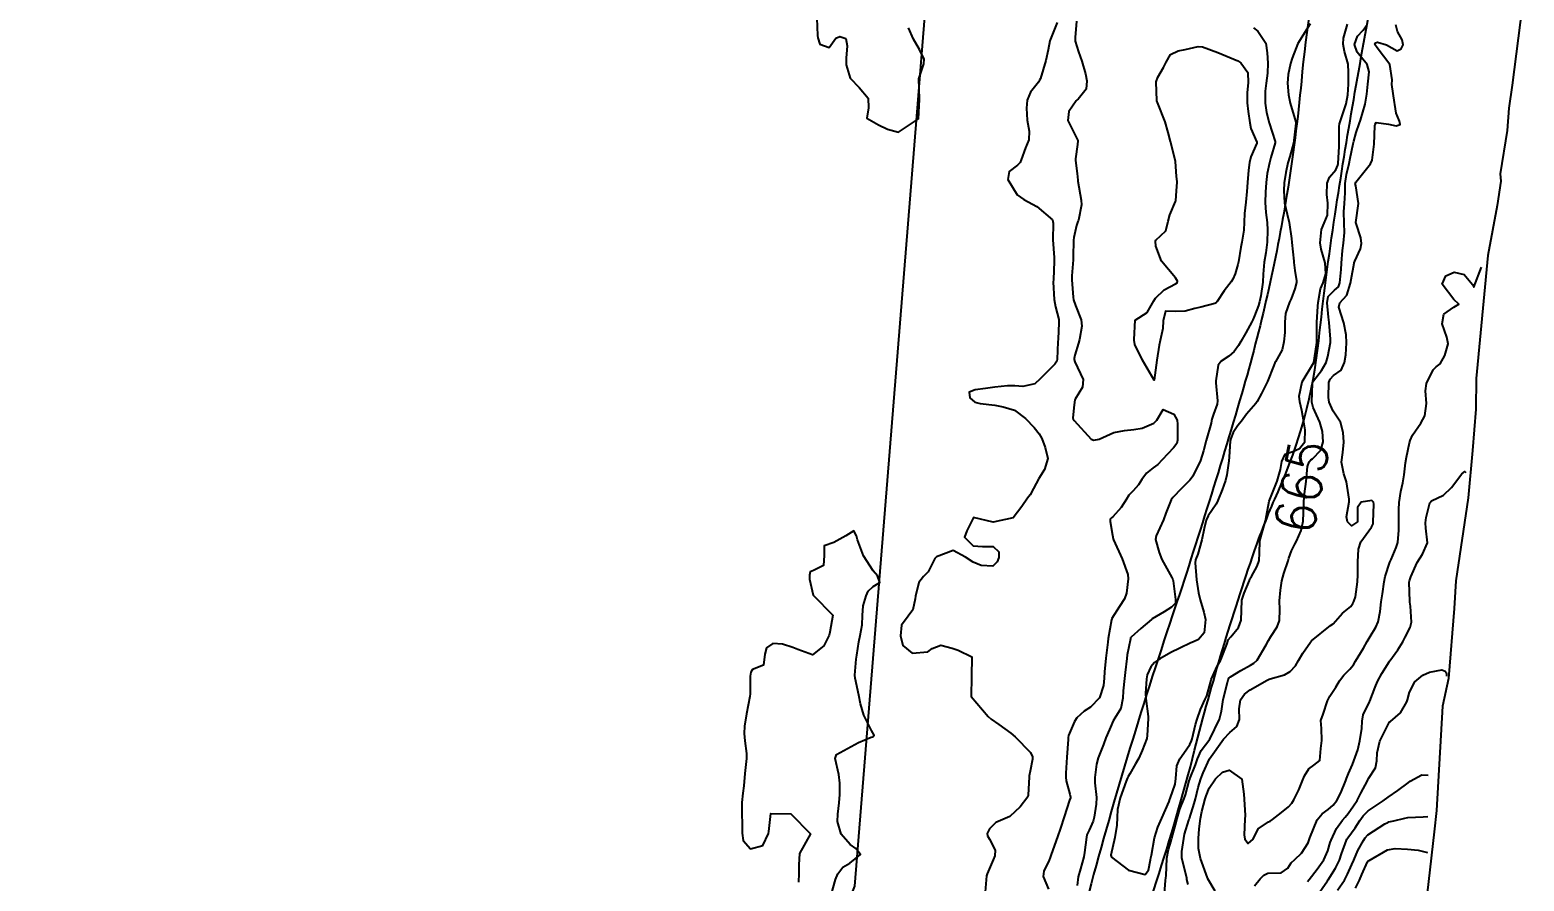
# Model space of a CAD drawing. Header units: metres. Extents: x 298520 to 308411, y 7433745 to 7450750.
# Drawn here: x 300508.2 to 300658.3, y 7446271.7 to 7446357.2 of the extents above; entities that cross this region are included whole.
import ezdxf
from ezdxf.enums import TextEntityAlignment as Align

# ---------------------------------------------------------------- set-up
doc = ezdxf.new("R2010")
doc.units = ezdxf.units.M
doc.header["$LTSCALE"] = 10
for name, color, linetype in [('Area', 45, 'Continuous'), ('Area Verde e Lazer', 94, 'Continuous'), ('Cotas', 45, 'Continuous'), ('Curvas de Nivel 1m', 11, 'Continuous'), ('Curvas de Nivel 5m', 15, 'Continuous'), ('Hidrografia', 140, 'Continuous')]:
    doc.layers.add(name, color=color, linetype=linetype)
doc.styles.add('Style-STANDARD', font='STANDARD.shx')

msp = doc.modelspace()

# ---------------------------------------------------------------- linework, layer by layer
at = {"layer": 'Area'}
msp.add_polyline3d([(300658.33, 7446361.15, 674.9), (300657.13, 7446351.67, 674.41), (300656.79, 7446349.35, 673.4), (300656.62, 7446347.12, 666.89), (300655.92, 7446342.74, 672.16), (300655.99, 7446342.01, 666.83), (300655.64, 7446339.56, 666.98), (300654.67, 7446334.53, 675.71), (300653.51, 7446322.18, 671.72), (300653.47, 7446319.09, 672.46), (300653.15, 7446314.93, 671.5), (300652.7, 7446310.2, 674.46), (300651.46, 7446301.84, 677.93), (300651.29, 7446299.08, 678.75), (300650.74, 7446292.02, 669.18), (300650.13, 7446289.26, 669.62), (300649.52, 7446278.75, 681.37), (300649.31, 7446276.63, 682.74), (300648.28, 7446267.8, 691.59)], dxfattribs=at)
at = {"layer": 'Area Verde e Lazer'}
msp.add_lwpolyline([(300587.65, 7446262.7), (300591.1, 7446271.17), (300598.93, 7446368.55, 0.107982), (300598.48, 7446382.79, 0.030285), (300595.03, 7446393.65, 0.129096), (300585.58, 7446406.75, 0.00851), (300576.75, 7446413.78, 0.144429), (300563.28, 7446418.98), (300519.27, 7446422.57), (300496.76, 7446424.2), (300493.89, 7446385.69), (300484.65, 7446274.71), (300483, 7446253.43), (300508.99, 7446251.14, -0.167668), (300509.75, 7446250.81, 0.419535), (300583.46, 7446253.91, 0.146064)], format="xyb", close=True, dxfattribs=at)
at = {"layer": 'Curvas de Nivel 1m', "flags": 128}
for points, elevation in [([(300587.28, 7446358.41), (300587.34, 7446356.65), (300587.37, 7446356.41), (300587.57, 7446355.8), (300588.52, 7446355.44), (300589.18, 7446356.39), (300589.58, 7446356.55), (300590.19, 7446356.37), (300590.33, 7446355.61), (300590.22, 7446354.37), (300590.21, 7446353.7), (300590.62, 7446352.37), (300591.52, 7446351.43), (300592.41, 7446350.35), (300592.47, 7446349.38), (300592.3, 7446348.35), (300593.48, 7446347.67), (300594.37, 7446347.23), (300595.47, 7446346.93), (300596.28, 7446347.49), (300597.48, 7446348.29), (300597.58, 7446350.22), (300597.58, 7446350.29), (300597.53, 7446352.29), (300598.01, 7446353.82), (300598.06, 7446354.28), (300597.57, 7446355.25), (300596.98, 7446356.3), (300596.47, 7446357.43)], 667), ([(300611.42, 7446357.95), (300610.69, 7446356.13), (300610.51, 7446355.2), (300610.29, 7446354.14), (300609.73, 7446352.34), (300609.65, 7446352.15), (300609.53, 7446351.98), (300608.72, 7446350.95), (300608.4, 7446350.16), (300608.33, 7446349.34), (300608.4, 7446348.16), (300608.6, 7446347.03), (300608.57, 7446346.16), (300608.24, 7446345.38), (300607.81, 7446344.17), (300607.7, 7446343.89), (300607.43, 7446343.63), (300606.6, 7446343), (300606.45, 7446342.18), (300607.4, 7446340.63), (300608.07, 7446340.16), (300609.38, 7446339.46), (300610.93, 7446338.13), (300611.03, 7446337.8), (300610.99, 7446336.13), (300611.11, 7446334.33), (300611.12, 7446334.12), (300611.12, 7446333.93), (300611.04, 7446332.12), (300611.03, 7446331.86), (300611.11, 7446330.12), (300611.26, 7446329.39), (300611.57, 7446328.12), (300611.59, 7446327.77), (300611.5, 7446326.12), (300611.49, 7446325.85), (300611.42, 7446324.12), (300611.39, 7446323.92), (300611.19, 7446323.63), (300609.72, 7446322.14), (300609.17, 7446321.63), (300607.95, 7446321.37), (300607.17, 7446321.43), (300606.42, 7446321.43), (300605.16, 7446321.32), (300604.2, 7446321.17), (300603.16, 7446321.03), (300602.58, 7446320.8), (300602.64, 7446320.23), (300603.15, 7446319.79), (300603.68, 7446319.68), (300605.14, 7446319.49), (300605.98, 7446319.35), (300607.14, 7446318.99), (300608.25, 7446318.16), (300609.11, 7446317.25), (300609.6, 7446316.63), (300609.87, 7446316.14), (300610.22, 7446315.26), (300610.49, 7446314.13), (300610.15, 7446313.05), (300609.59, 7446312.14), (300609.04, 7446311.13), (300608.69, 7446310.5), (300608.45, 7446310.16), (300607.85, 7446309.33), (300607, 7446308.17), (300605, 7446307.74), (300603, 7446308.22), (300602.35, 7446306.86), (300602.12, 7446306.23), (300602.97, 7446305.35), (300603.91, 7446305.28), (300604.97, 7446305.3), (300605.55, 7446304.77), (300605.54, 7446304.19), (300605.4, 7446303.75), (300604.95, 7446303.31), (300603.78, 7446303.38), (300602.96, 7446303.71), (300602.19, 7446304.23), (300600.97, 7446304.88), (300599.29, 7446304.27), (300599.14, 7446304.09), (300598.96, 7446303.76), (300598.47, 7446302.74), (300598, 7446302.28), (300597.53, 7446301.69), (300597.19, 7446300.29), (300597.16, 7446300.04), (300596.9, 7446298.92), (300596.46, 7446298.3), (300595.79, 7446297.4), (300595.67, 7446296.31), (300595.9, 7446295.36), (300596.85, 7446294.59), (300598.41, 7446294.71), (300598.85, 7446295.04), (300599.74, 7446295.37), (300600.85, 7446295.08), (300601.47, 7446294.86), (300602.84, 7446294.22), (300602.81, 7446292.22), (300602.79, 7446290.22), (300604.48, 7446288.2), (300604.77, 7446287.94), (300605.56, 7446287.39), (300606.75, 7446286.53), (300607.21, 7446286.17), (300608.73, 7446284.59), (300608.93, 7446284.15), (300608.94, 7446283.92), (300608.7, 7446282.71), (300608.6, 7446282.25), (300608.59, 7446282.15), (300608.51, 7446280.31), (300608.48, 7446280.15), (300607.69, 7446279.14), (300606.65, 7446278.17), (300605.26, 7446277.57), (300604.63, 7446276.92), (300604.39, 7446276.44), (300604.43, 7446276.2), (300604.62, 7446275.88), (300605.17, 7446274.76), (300605.14, 7446274.19), (300605, 7446273.8), (300604.58, 7446272.88), (300604.37, 7446272.41), (300604.32, 7446272.2), (300604.18, 7446270.58)], 667), ([(300613.36, 7446358.1), (300613.23, 7446356.46), (300613.22, 7446356.1), (300613.57, 7446355), (300613.9, 7446354.09), (300614.25, 7446352.8), (300614.39, 7446352.09), (300614.34, 7446351.27), (300613.51, 7446350.26), (300613.42, 7446350.2), (300613.31, 7446350.1), (300612.58, 7446349.02), (300612.48, 7446348.11), (300613.46, 7446346.18), (300613.49, 7446346.1), (300613.5, 7446346.06), (300613.46, 7446345.71), (300613.26, 7446344.27), (300613.27, 7446344.1), (300613.42, 7446342.78), (300613.49, 7446342.1), (300613.5, 7446342.01), (300613.82, 7446340.1), (300613.85, 7446339.63), (300613.56, 7446338.1), (300613.5, 7446337.96), (300613.36, 7446337.56), (300613.09, 7446336.36), (300613.06, 7446336.1), (300613.02, 7446334.4), (300613.02, 7446334.1), (300612.9, 7446332.5), (300612.9, 7446332.1), (300613.02, 7446330.36), (300613.06, 7446330.1), (300613.26, 7446329.52), (300613.84, 7446328.09), (300613.9, 7446327.43), (300613.66, 7446326.1), (300613.57, 7446325.74), (300613.2, 7446324.54), (300613.11, 7446324.18), (300613.12, 7446324.1), (300613.19, 7446323.87), (300614.03, 7446322.09), (300613.96, 7446321.3), (300613.22, 7446320.1), (300613.2, 7446320.05), (300613.14, 7446319.54), (300612.99, 7446318.24), (300613.03, 7446318.1), (300613.12, 7446317.97), (300614.84, 7446316.08), (300615.1, 7446315.97), (300615.62, 7446316.07), (300617.11, 7446316.74), (300618.18, 7446316.97), (300619.11, 7446317.04), (300619.94, 7446317.2), (300621.12, 7446317.7), (300621.43, 7446318.01), (300622.06, 7446319.07), (300623.13, 7446318.61), (300623.47, 7446317.98), (300623.49, 7446317.6), (300623.51, 7446315.98), (300623.43, 7446315.65), (300623.1, 7446315.21), (300621.96, 7446314), (300621.53, 7446313.55), (300621.07, 7446313.19), (300620.39, 7446312.68), (300619.93, 7446312.02), (300619.58, 7446311.49), (300619.04, 7446310.9), (300618.62, 7446310.45), (300618.37, 7446310.04), (300617.86, 7446309.2), (300617.01, 7446308.29), (300616.87, 7446308.19), (300616.73, 7446308.05), (300616.75, 7446307.8), (300616.99, 7446306.45), (300617.04, 7446306.05), (300617.08, 7446305.96), (300617.94, 7446304.04), (300618.5, 7446302.47), (300618.55, 7446302.03), (300618.37, 7446300.59), (300618.17, 7446300.04), (300617.67, 7446299.28), (300616.91, 7446298.05), (300616.9, 7446298.03), (300616.88, 7446297.91), (300616.54, 7446296.05), (300616.49, 7446295.69), (300616.29, 7446294.06), (300616.17, 7446292.71), (300616.13, 7446292.06), (300616.06, 7446291.31), (300615.66, 7446290.07), (300614.78, 7446289.14), (300614.13, 7446288.73), (300613.39, 7446288.09), (300613.17, 7446287.7), (300612.75, 7446286.76), (300612.55, 7446286.3), (300612.53, 7446286.1), (300612.53, 7446285.89), (300612.38, 7446284.11), (300612.28, 7446282.53), (300612.28, 7446282.11), (300612.33, 7446281.74), (300612.68, 7446280.42), (300612.75, 7446280.1), (300612.74, 7446280.03), (300612.67, 7446279.79), (300612.13, 7446278.11), (300611.76, 7446276.99), (300611.45, 7446276.12), (300610.81, 7446274.34), (300610.74, 7446274.13), (300610.7, 7446274.03), (300610.6, 7446273.76), (300610.07, 7446272.65), (300610.02, 7446272.14), (300610.56, 7446270.86)], 666), ([(300636.83, 7446357.82), (300635.58, 7446355.84), (300635.03, 7446354.38), (300634.87, 7446353.85), (300634.64, 7446352.75), (300634.57, 7446351.85), (300634.67, 7446350.69), (300634.83, 7446349.85), (300635.38, 7446347.95), (300635.39, 7446347.84), (300635.21, 7446346.1), (300635.17, 7446345.84), (300634.78, 7446344.51), (300634.6, 7446343.85), (300634.39, 7446342.88), (300634.22, 7446341.85), (300634.18, 7446341.08), (300634.27, 7446339.85), (300634.53, 7446338.69), (300634.74, 7446337.85), (300634.95, 7446336.24), (300634.99, 7446335.84), (300635.18, 7446333.98), (300635.19, 7446333.84), (300635.31, 7446333.05), (300635.47, 7446332.01), (300635.46, 7446331.84), (300635.29, 7446331.21), (300634.92, 7446330.2), (300634.76, 7446329.85), (300634.37, 7446328.73), (300634.29, 7446327.85), (300634.28, 7446326.8), (300634.2, 7446325.85), (300634.01, 7446325.05), (300633.34, 7446323.86), (300633.29, 7446323.76), (300633.19, 7446323.49), (300632.55, 7446321.87), (300631.95, 7446320.67), (300631.52, 7446319.88), (300631.37, 7446319.67), (300631.15, 7446319.4), (300630.45, 7446318.58), (300629.92, 7446317.9), (300629.57, 7446317.46), (300629.11, 7446316.77), (300628.86, 7446316.16), (300628.81, 7446315.91), (300628.71, 7446314.28), (300628.67, 7446313.91), (300628.47, 7446312.51), (300628.33, 7446311.92), (300627.98, 7446310.98), (300627.57, 7446309.92), (300627.4, 7446309.55), (300627.02, 7446309.01), (300626.58, 7446308.37), (300626.39, 7446307.94), (300626.18, 7446307.12), (300625.94, 7446305.95), (300625.55, 7446304.54), (300625.33, 7446303.95), (300625.28, 7446303.64), (300625.41, 7446301.95), (300625.62, 7446300.65), (300625.78, 7446299.95), (300626.15, 7446298.69), (300626.31, 7446297.95), (300626.2, 7446296.62), (300625.61, 7446295.95), (300625.11, 7446295.71), (300624.86, 7446295.6), (300623.75, 7446295.08), (300622.85, 7446294.63), (300621.73, 7446294), (300621.2, 7446293.64), (300620.83, 7446293.21), (300620.45, 7446292.39), (300620.38, 7446292.01), (300620.3, 7446290.51), (300620.31, 7446290.01), (300620.56, 7446288.22), (300620.57, 7446288.01), (300620.47, 7446286.29), (300620.42, 7446286.01), (300619.96, 7446284.78), (300619.63, 7446284.02), (300619.3, 7446283.44), (300618.7, 7446282.46), (300618.54, 7446282.19), (300618.48, 7446282.03), (300618.36, 7446281.71), (300617.73, 7446280.04), (300617.48, 7446278.87), (300617.44, 7446278.05), (300617.41, 7446277.28), (300617.22, 7446276.05), (300616.82, 7446274.27), (300616.87, 7446274.06), (300618.58, 7446272.76), (300620.25, 7446272.34), (300620.58, 7446272.75), (300620.79, 7446273.81), (300620.82, 7446274.01), (300620.88, 7446274.28), (300621.21, 7446276), (300621.53, 7446277.1), (300621.92, 7446277.99), (300622.67, 7446279.67), (300622.75, 7446279.9), (300622.77, 7446279.98), (300623.27, 7446281.4), (300623.35, 7446281.97), (300623.44, 7446283.24), (300623.73, 7446283.97), (300624.15, 7446284.54), (300624.74, 7446285.39), (300624.92, 7446285.78), (300624.97, 7446285.96), (300625.31, 7446287.4), (300625.49, 7446287.95), (300625.83, 7446288.9), (300626.29, 7446289.95), (300626.44, 7446290.3), (300626.81, 7446291.64), (300626.9, 7446291.94), (300627.5, 7446293.26), (300627.87, 7446293.92), (300628.49, 7446295.55), (300628.58, 7446295.91), (300628.87, 7446296.23), (300629.62, 7446297.16), (300629.89, 7446297.9), (300629.93, 7446298.87), (300629.98, 7446299.9), (300630.19, 7446300.62), (300630.73, 7446301.89), (300630.79, 7446302.04), (300630.94, 7446302.28), (300631.52, 7446303.32), (300631.71, 7446303.88), (300631.73, 7446304.64), (300631.79, 7446305.88), (300632.07, 7446306.95), (300632.35, 7446307.87), (300632.46, 7446308.42), (300632.73, 7446309.86), (300633.04, 7446310.69), (300633.39, 7446311.52), (300633.51, 7446311.86), (300633.86, 7446313.05), (300634, 7446313.85), (300634.34, 7446314.59), (300635.09, 7446314.83), (300635.78, 7446315.14), (300636.29, 7446315.82), (300636.32, 7446317.02), (300636.21, 7446317.82), (300636, 7446318.97), (300635.79, 7446319.83), (300635.72, 7446320.4), (300636.03, 7446321.83), (300637.19, 7446323.79), (300637.48, 7446325.55), (300637.5, 7446325.81), (300637.5, 7446327.54), (300637.51, 7446327.81), (300637.62, 7446329.45), (300637.63, 7446329.81), (300637.88, 7446331.21), (300638.13, 7446331.8), (300638.41, 7446332.69), (300638.35, 7446333.8), (300637.95, 7446335.19), (300637.83, 7446335.81), (300637.99, 7446337.17), (300638.25, 7446337.8), (300638.58, 7446338.59), (300638.61, 7446339.8), (300638.5, 7446340.69), (300638.54, 7446341.8), (300638.79, 7446342.42), (300639.43, 7446343.15), (300639.61, 7446343.61), (300639.64, 7446343.79), (300639.74, 7446345.5), (300639.75, 7446345.79), (300639.74, 7446347.52), (300639.78, 7446347.79), (300640.21, 7446349.07), (300640.45, 7446349.78), (300640.61, 7446350.68), (300640.68, 7446351.78), (300640.7, 7446352.93), (300640.66, 7446353.77), (300640.3, 7446355.06), (300640.15, 7446355.78), (300640.2, 7446356.39), (300640.59, 7446357.78)], 664), ([(300624.57, 7446271.34), (300624.45, 7446271.84), (300624.44, 7446271.96), (300624.4, 7446272.13), (300623.93, 7446273.97), (300623.93, 7446274.64), (300624.13, 7446275.96), (300624.22, 7446276.37), (300624.65, 7446277.79), (300624.69, 7446277.92), (300624.7, 7446277.96), (300625.17, 7446279.46), (300625.3, 7446279.95), (300625.57, 7446281.06), (300625.85, 7446281.95), (300626.09, 7446282.56), (300626.72, 7446283.94), (300628.13, 7446285.92), (300628.75, 7446286.6), (300629.47, 7446287.19), (300629.74, 7446287.9), (300629.7, 7446288.98), (300629.82, 7446289.9), (300630.23, 7446290.47), (300630.8, 7446290.88), (300632.51, 7446291.86), (300632.7, 7446291.97), (300632.82, 7446292.01), (300634.27, 7446292.4), (300634.83, 7446292.72), (300635.36, 7446293.31), (300635.67, 7446293.83), (300636.1, 7446294.58), (300636.86, 7446295.68), (300636.98, 7446295.82), (300638.88, 7446297.36), (300639.13, 7446297.53), (300639.39, 7446297.78), (300640.09, 7446298.59), (300640.91, 7446299.26), (300641.12, 7446299.56), (300641.22, 7446299.77), (300641.4, 7446300.24), (300641.59, 7446301.76), (300641.62, 7446302.44), (300641.63, 7446303.76), (300641.69, 7446305.04), (300641.94, 7446305.76), (300643, 7446307.23), (300643.15, 7446307.59), (300643.17, 7446307.74), (300643.23, 7446309.54), (300643.19, 7446309.74), (300643.03, 7446309.92), (300641.95, 7446309.76), (300641.58, 7446309.21), (300641.59, 7446307.76), (300641, 7446307.37), (300640.59, 7446307.77), (300640.5, 7446308.28), (300640.77, 7446309.77), (300640.77, 7446310.04), (300640.47, 7446311.78), (300640.23, 7446312.61), (300639.98, 7446313.78), (300640.12, 7446314.75), (300640.23, 7446315.78), (300640.15, 7446316.75), (300639.87, 7446317.78), (300639.14, 7446318.9), (300638.75, 7446319.79), (300638.69, 7446320.26), (300638.71, 7446321.79), (300638.84, 7446322.13), (300639.18, 7446322.48), (300639.96, 7446323.01), (300640.3, 7446323.78), (300640.42, 7446324.56), (300640.49, 7446325.78), (300640.44, 7446326.57), (300640.23, 7446327.78), (300639.71, 7446329.35), (300639.83, 7446329.78), (300640.51, 7446330.55), (300640.89, 7446331.77), (300640.94, 7446332.13), (300641.26, 7446333.77), (300641.27, 7446333.82), (300641.32, 7446333.98), (300641.88, 7446335.22), (300641.98, 7446335.76), (300641.92, 7446336.33), (300641.45, 7446337.77), (300641.44, 7446337.85), (300641.7, 7446339.77), (300641.41, 7446341.56), (300641.37, 7446341.77), (300641.38, 7446341.8), (300641.41, 7446341.9), (300642.89, 7446343.75), (300643.05, 7446344.13), (300643.25, 7446345.74), (300643.33, 7446347.59), (300643.36, 7446347.74), (300643.48, 7446347.92), (300644.71, 7446347.73), (300645.48, 7446347.58), (300645.88, 7446347.71), (300645.82, 7446348.04), (300645.49, 7446348.84), (300645.34, 7446349.72), (300645.31, 7446349.92), (300645.04, 7446351.72), (300645.06, 7446352.21), (300644.85, 7446353.73), (300643.58, 7446355.4), (300643.34, 7446355.74), (300643.41, 7446355.91), (300643.59, 7446356), (300644.51, 7446355.73), (300645.57, 7446355.12), (300645.99, 7446355.3), (300646.17, 7446355.71), (300646.09, 7446356.21), (300645.6, 7446357.07), (300645.43, 7446357.72)], 666), ([(300627.3, 7446270.67), (300626.57, 7446271.89), (300626.56, 7446271.92), (300626.55, 7446271.94), (300626.53, 7446271.98), (300625.8, 7446273.95), (300625.63, 7446274.93), (300625.6, 7446275.95), (300625.68, 7446276.91), (300625.8, 7446277.95), (300625.94, 7446278.67), (300626.3, 7446279.94), (300626.38, 7446280.24), (300626.68, 7446281.02), (300627.33, 7446281.93), (300628.03, 7446282.6), (300628.71, 7446282.83), (300629.97, 7446281.9), (300630.16, 7446280.41), (300630.2, 7446279.89), (300630.3, 7446278.25), (300630.27, 7446277.89), (300630.2, 7446276.32), (300630.28, 7446275.89), (300630.62, 7446275.43), (300631.12, 7446275.88), (300631.6, 7446276.91), (300632.65, 7446277.62), (300632.82, 7446277.69), (300633.05, 7446277.86), (300633.95, 7446278.55), (300634.66, 7446279.12), (300635.01, 7446279.5), (300635.21, 7446279.83), (300635.68, 7446280.83), (300636.11, 7446281.83), (300636.28, 7446282.24), (300636.71, 7446282.94), (300637.21, 7446283.32), (300637.81, 7446283.8), (300637.91, 7446284.98), (300638, 7446285.8), (300637.98, 7446287.02), (300637.92, 7446287.8), (300638.13, 7446288.45), (300638.59, 7446289.79), (300638.8, 7446290.24), (300639.42, 7446291.17), (300639.79, 7446291.78), (300640.22, 7446292.37), (300640.83, 7446292.96), (300641.19, 7446293.41), (300641.4, 7446293.76), (300642.18, 7446295.07), (300642.57, 7446295.74), (300642.87, 7446296.25), (300643.42, 7446297.19), (300643.68, 7446297.73), (300643.88, 7446298.75), (300643.96, 7446299.73), (300644.11, 7446300.54), (300644.28, 7446301.73), (300644.38, 7446302.29), (300644.84, 7446303.72), (300644.88, 7446303.8), (300644.96, 7446303.99), (300645.48, 7446305.21), (300645.63, 7446305.71), (300645.75, 7446306.95), (300645.74, 7446307.71), (300645.73, 7446309), (300645.78, 7446309.71), (300645.93, 7446310.83), (300646.13, 7446311.71), (300646.27, 7446312.5), (300646.42, 7446313.71), (300646.53, 7446314.26), (300646.81, 7446315.7), (300646.87, 7446315.94), (300647.11, 7446316.5), (300647.94, 7446317.69), (300648.37, 7446318.44), (300648.51, 7446319.68), (300648.42, 7446320.94), (300648.52, 7446321.68), (300649.19, 7446323.05), (300649.5, 7446323.36), (300649.89, 7446323.66), (300650.37, 7446324.5), (300650.7, 7446325.66), (300650.56, 7446326.33), (300650.1, 7446327.66), (300650.25, 7446328.66), (300651.26, 7446329.35), (300651.76, 7446329.64), (300651.27, 7446330.11), (300650.1, 7446331.66), (300650.46, 7446332.5), (300651.31, 7446332.88), (300652.32, 7446332.65), (300653.14, 7446331.62), (300653.29, 7446331.37), (300654.06, 7446333.36)], 667), ([(300631.25, 7446271.2), (300631.81, 7446271.88), (300632.19, 7446272.26), (300632.58, 7446272.46), (300633.92, 7446272.51), (300634.59, 7446272.98), (300634.94, 7446273.49), (300635.28, 7446273.83), (300635.98, 7446274.46), (300636.62, 7446275.51), (300636.74, 7446275.82), (300636.8, 7446276), (300637.54, 7446277.81), (300638.03, 7446278.42), (300638.66, 7446278.86), (300639.15, 7446279.3), (300639.52, 7446279.78), (300639.91, 7446280.54), (300640.41, 7446281.77), (300640.49, 7446281.98), (300640.7, 7446282.49), (300641.08, 7446283.4), (300641.22, 7446283.76), (300641.62, 7446284.87), (300641.83, 7446285.76), (300642.02, 7446287.02), (300642.07, 7446287.75), (300642.15, 7446288.37), (300642.79, 7446289.68), (300642.81, 7446289.72), (300642.83, 7446289.74), (300643.38, 7446291.16), (300643.61, 7446291.73), (300644.03, 7446292.52), (300644.78, 7446293.72), (300644.8, 7446293.76), (300644.84, 7446293.82), (300645.65, 7446294.92), (300646.13, 7446295.71), (300646.39, 7446296.18), (300646.88, 7446297.15), (300647.02, 7446297.7), (300646.91, 7446299.29), (300646.85, 7446299.7), (300646.85, 7446299.77), (300646.79, 7446301.7), (300646.81, 7446301.83), (300646.94, 7446302.26), (300647.58, 7446303.69), (300648.12, 7446304.53), (300648.61, 7446305.68), (300648.47, 7446307.15), (300648.41, 7446307.68), (300648.48, 7446308.21), (300648.86, 7446309.67), (300649.03, 7446309.88), (300650.24, 7446310.46), (300651.05, 7446311.21), (300652.06, 7446312.61), (300652.37, 7446312.84), (300652.49, 7446312.75)], 668), ([(300588.75, 7446270.39), (300589.15, 7446271.81), (300589.37, 7446272.38), (300589.89, 7446273.08), (300590.59, 7446273.48), (300591.65, 7446274.35), (300591.19, 7446274.95), (300590.61, 7446275.34), (300589.72, 7446276.38), (300589.35, 7446277.67), (300589.39, 7446278.38), (300589.52, 7446279.52), (300589.57, 7446280.38), (300589.57, 7446281.5), (300589.48, 7446282.38), (300589.1, 7446284), (300589.24, 7446284.38), (300590.73, 7446285.2), (300591.47, 7446285.61), (300592.74, 7446286.12), (300592.91, 7446286.16), (300593.02, 7446286.34), (300592.75, 7446286.81), (300591.98, 7446288.35), (300591.65, 7446289.48), (300591.48, 7446290.35), (300591.11, 7446292.06), (300591.09, 7446292.36), (300591.22, 7446293.97), (300591.29, 7446294.36), (300591.5, 7446295.7), (300591.61, 7446296.35), (300591.81, 7446297.42), (300591.86, 7446298.35), (300591.91, 7446299.34), (300592.22, 7446300.35), (300592.44, 7446300.82), (300592.92, 7446301.29), (300593.59, 7446301.67), (300593.36, 7446302.34), (300592.94, 7446302.85), (300591.95, 7446304.35), (300591.37, 7446305.97), (300591.27, 7446306.36), (300590.99, 7446306.86), (300590.18, 7446306.37), (300588.98, 7446305.7), (300588.01, 7446305.36), (300588, 7446304.4), (300587.95, 7446303.4), (300586.94, 7446302.88), (300586.6, 7446302.76), (300586.52, 7446302.42), (300586.54, 7446302.02), (300586.91, 7446300.41), (300588.89, 7446298.39), (300588.56, 7446296.7), (300588.5, 7446296.39), (300587.96, 7446295.3), (300586.84, 7446294.41), (300585.36, 7446294.94), (300584.85, 7446295.15), (300583.81, 7446295.49), (300582.85, 7446295.55), (300582.2, 7446295.12), (300582.03, 7446294.47), (300581.91, 7446293.38), (300580.82, 7446292.92), (300580.64, 7446292.66), (300580.59, 7446292.48), (300580.57, 7446292.25), (300580.57, 7446290.48), (300580.54, 7446290.23), (300580.2, 7446288.49), (300580.01, 7446287.24), (300579.96, 7446286.49), (300580.02, 7446285.78), (300580.21, 7446284.49), (300580.21, 7446283.98), (300580.05, 7446282.49), (300579.92, 7446281.25), (300579.83, 7446280.49), (300579.73, 7446279.56), (300579.72, 7446278.49), (300579.77, 7446277.36), (300579.78, 7446276.49), (300579.88, 7446275.76), (300580.61, 7446274.92), (300581.83, 7446275.24), (300582.4, 7446276.46), (300582.43, 7446276.65), (300582.65, 7446278.46), (300584.65, 7446278.44), (300586.62, 7446276.41), (300585.52, 7446274.43), (300585.46, 7446273.29), (300585.47, 7446272.43), (300585.43, 7446271.57)], 667), ([(300636.57, 7446271.63), (300636.72, 7446271.82), (300637.54, 7446272.86), (300638.2, 7446273.8), (300638.61, 7446274.7), (300638.86, 7446275.54), (300638.94, 7446275.79), (300639.47, 7446276.95), (300640.07, 7446277.78), (300640.34, 7446278.08), (300640.65, 7446278.47), (300641.2, 7446279.23), (300641.56, 7446279.76), (300641.94, 7446280.49), (300642.58, 7446281.75), (300642.62, 7446281.83), (300642.7, 7446281.98), (300643.4, 7446283.05), (300643.54, 7446283.74), (300643.56, 7446284.56), (300643.84, 7446285.73), (300644.76, 7446287.6), (300644.81, 7446287.67), (300644.91, 7446287.72), (300645.91, 7446288.58), (300646.56, 7446289.7), (300646.62, 7446289.88), (300646.8, 7446290.65), (300647.34, 7446291.69), (300648.14, 7446292.37), (300648.83, 7446292.68), (300650.06, 7446292.89), (300650.39, 7446292.76), (300650.49, 7446292.63), (300650.53, 7446292.47), (300650.55, 7446292.27)], 669), ([(300639.59, 7446270.75), (300640.28, 7446271.77), (300640.39, 7446271.96), (300640.58, 7446272.35), (300641.03, 7446273.33), (300641.21, 7446273.76), (300641.62, 7446274.75), (300642.18, 7446275.75), (300642.35, 7446276.03), (300642.63, 7446276.33), (300644.34, 7446277.42), (300644.64, 7446277.57), (300644.75, 7446277.61), (300645.25, 7446277.71), (300646.35, 7446278), (300646.65, 7446278.06), (300648.18, 7446278.14), (300648.65, 7446278.17)], 671), ([(300641.39, 7446270.94), (300641.78, 7446271.76), (300642.01, 7446272.33), (300642.6, 7446273.6), (300642.66, 7446273.69), (300642.75, 7446273.75), (300644.61, 7446274.8), (300645.39, 7446274.94), (300646.61, 7446274.87), (300647.7, 7446274.77), (300648.61, 7446274.55)], 672)]:
    msp.add_lwpolyline(points, dxfattribs=dict(at, elevation=elevation))
at = {"layer": 'Curvas de Nivel 1m', "elevation": 666, "flags": 128}
msp.add_lwpolyline([(300629.18, 7446354.29), (300629.56, 7446354.12), (300629.87, 7446353.91), (300630.57, 7446352.92), (300630.6, 7446351.89), (300630.5, 7446350.91), (300630.51, 7446349.89), (300630.61, 7446349.01), (300630.76, 7446347.89), (300630.89, 7446347.3), (300631.46, 7446345.93), (300631.48, 7446345.88), (300631.48, 7446345.86), (300631.46, 7446345.83), (300630.88, 7446344.45), (300630.74, 7446343.89), (300630.65, 7446343.12), (300630.55, 7446341.89), (300630.48, 7446340.97), (300630.37, 7446339.9), (300630.25, 7446338.78), (300630.22, 7446337.9), (300630.18, 7446337.08), (300629.98, 7446335.9), (300629.87, 7446335.37), (300629.63, 7446333.91), (300629.58, 7446333.64), (300629.3, 7446332.69), (300629.06, 7446332.15), (300628.89, 7446331.91), (300628.21, 7446330.99), (300627.5, 7446329.93), (300627.4, 7446329.8), (300627.27, 7446329.73), (300625.85, 7446329.36), (300625.26, 7446329.22), (300624.28, 7446328.95), (300623.26, 7446328.9), (300622.29, 7446328.95), (300622.07, 7446327.99), (300622.02, 7446327.21), (300621.77, 7446325.99), (300621.68, 7446325.53), (300621.43, 7446324.01), (300621.17, 7446322.01), (300619.99, 7446324.02), (300619.22, 7446325.61), (300619.15, 7446326.03), (300619.15, 7446326.1), (300619.24, 7446328.03), (300620.45, 7446328.82), (300621.12, 7446330), (300621.28, 7446330.27), (300622.18, 7446331.09), (300623.29, 7446331.71), (300623.48, 7446331.79), (300623.52, 7446331.98), (300623.3, 7446332.29), (300621.91, 7446333.99), (300621.34, 7446335.48), (300621.31, 7446336), (300621.34, 7446336.07), (300622.34, 7446337.01), (300622.58, 7446337.99), (300622.73, 7446338.63), (300623.31, 7446339.98), (300623.33, 7446340.05), (300623.4, 7446341.03), (300623.46, 7446341.93), (300623.46, 7446341.98), (300623.42, 7446342.47), (300623.3, 7446343.98), (300623.27, 7446344.15), (300622.79, 7446345.99), (300622.58, 7446346.89), (300622.26, 7446347.99), (300621.5, 7446349.91), (300621.47, 7446349.97), (300621.45, 7446350), (300621.42, 7446350.08), (300621.36, 7446352), (300621.54, 7446352.48), (300622.11, 7446353.44), (300622.38, 7446353.99), (300622.81, 7446354.75), (300623.57, 7446355.11), (300624.29, 7446355.26), (300625.58, 7446355.54), (300626.03, 7446355.5), (300627.57, 7446354.93)], close=True, dxfattribs=at)
at = {"layer": 'Curvas de Nivel 5m', "flags": 128}
for points, elevation in [([(300631.13, 7446357.42), (300631.59, 7446357.08), (300632.37, 7446355.87), (300632.52, 7446354.91), (300632.58, 7446353.87), (300632.54, 7446352.87), (300632.4, 7446351.87), (300632.33, 7446351.07), (300632.32, 7446349.87), (300632.45, 7446348.91), (300632.73, 7446347.87), (300633.32, 7446346), (300633.33, 7446345.86), (300632.9, 7446344.4), (300632.75, 7446343.87), (300632.51, 7446342.78), (300632.4, 7446341.87), (300632.35, 7446340.92), (300632.31, 7446339.87), (300632.38, 7446338.88), (300632.53, 7446337.87), (300632.56, 7446337.08), (300632.5, 7446335.87), (300632.39, 7446334.81), (300632.23, 7446333.88), (300632.11, 7446332.68), (300632.08, 7446331.88), (300631.88, 7446330.49), (300631.74, 7446329.88), (300631.64, 7446329.51), (300631.25, 7446328.48), (300631.06, 7446328.08), (300630.97, 7446327.89), (300630.36, 7446326.77), (300629.87, 7446325.9), (300629.63, 7446325.49), (300629.21, 7446324.91), (300628.68, 7446324.44), (300627.88, 7446323.92), (300627.6, 7446323.51), (300627.37, 7446321.93), (300627.37, 7446321.73), (300627.53, 7446319.93), (300627.49, 7446319.59), (300627.13, 7446318.61), (300626.95, 7446318.11), (300626.92, 7446317.93), (300626.88, 7446317.69), (300626.37, 7446315.94), (300626.11, 7446314.92), (300625.8, 7446313.95), (300625.06, 7446312.38), (300624.89, 7446312.13), (300624.73, 7446311.96), (300623.91, 7446311.11), (300623.04, 7446310.22), (300622.87, 7446309.98), (300622.35, 7446308.65), (300622.1, 7446307.99), (300621.36, 7446306.38), (300621.31, 7446306.01), (300621.67, 7446304.7), (300621.92, 7446304), (300622.94, 7446302.18), (300623.03, 7446301.98), (300623.07, 7446301.84), (300623.32, 7446299.98), (300623.29, 7446299.6), (300622.9, 7446299.2), (300622.15, 7446298.74), (300620.95, 7446298.01), (300620.88, 7446297.96), (300619.83, 7446297.06), (300618.86, 7446296.19), (300618.8, 7446296.1), (300618.77, 7446296.03), (300618.46, 7446294.42), (300618.4, 7446294.03), (300618.24, 7446292.62), (300618.17, 7446292.04), (300618.05, 7446290.79), (300618, 7446290.04), (300617.8, 7446289.01), (300617.2, 7446288.05), (300617.03, 7446287.79), (300616.76, 7446287.14), (300616.44, 7446286.36), (300616.32, 7446286.06), (300616.06, 7446285.38), (300615.55, 7446284.07), (300615.36, 7446283.42), (300615.19, 7446282.07), (300615.21, 7446281.55), (300615.37, 7446280.07), (300615.35, 7446279.39), (300615.12, 7446278.08), (300615.03, 7446277.7), (300614.63, 7446276.78), (300614.41, 7446276.3), (300614.35, 7446276.08), (300614.16, 7446274.53), (300614.08, 7446274.09), (300613.76, 7446272.91), (300613.53, 7446272.09), (300613.42, 7446271.24)], 665), ([(300622.17, 7446269.99), (300622.3, 7446271.72), (300622.34, 7446271.98), (300622.37, 7446272.19), (300622.42, 7446273.98), (300622.61, 7446274.85), (300622.88, 7446275.71), (300622.95, 7446275.98), (300623.3, 7446277.31), (300623.48, 7446277.97), (300623.75, 7446278.88), (300624.16, 7446279.97), (300624.3, 7446280.35), (300624.69, 7446281.74), (300624.73, 7446281.92), (300624.75, 7446281.96), (300625.31, 7446283.36), (300625.53, 7446283.95), (300625.9, 7446284.78), (300626.74, 7446285.94), (300627.74, 7446287.93), (300627.94, 7446288.76), (300628.08, 7446289.92), (300628.52, 7446291.62), (300628.6, 7446291.91), (300628.67, 7446292.06), (300628.82, 7446292.21), (300629.88, 7446292.84), (300630.84, 7446293.38), (300631.16, 7446293.56), (300631.52, 7446293.88), (300632.41, 7446295.42), (300632.64, 7446295.86), (300632.87, 7446296.25), (300633.51, 7446297.22), (300633.77, 7446297.85), (300633.78, 7446298.97), (300633.75, 7446299.85), (300633.85, 7446300.92), (300633.99, 7446301.85), (300634.2, 7446302.59), (300634.62, 7446303.84), (300634.7, 7446304.11), (300634.97, 7446304.85), (300635.29, 7446305.53), (300635.45, 7446305.84), (300635.94, 7446306.89), (300636.14, 7446307.83), (300636.16, 7446308.68), (300636.19, 7446309.83), (300636.28, 7446310.59), (300636.43, 7446311.83), (300636.58, 7446313.33), (300636.74, 7446313.82), (300636.9, 7446313.99), (300637.08, 7446314.12), (300637.91, 7446314.98), (300638.15, 7446315.8), (300638.06, 7446316.85), (300637.8, 7446317.8), (300637.14, 7446319.26), (300637.01, 7446319.81), (300637.07, 7446321.71), (300637.1, 7446321.81), (300637.17, 7446321.94), (300637.99, 7446322.99), (300638.45, 7446323.8), (300638.62, 7446324.38), (300638.88, 7446325.79), (300638.88, 7446326.14), (300638.73, 7446327.8), (300638.68, 7446328.36), (300638.54, 7446329.8), (300638.66, 7446330.42), (300639.29, 7446331.05), (300639.68, 7446331.39), (300639.81, 7446331.78), (300639.94, 7446333.15), (300640, 7446333.78), (300640.09, 7446335.03), (300640.18, 7446335.78), (300640.28, 7446336.86), (300640.24, 7446337.78), (300640.23, 7446338.93), (300640.3, 7446339.78), (300640.34, 7446340.84), (300640.35, 7446341.78), (300640.5, 7446342.7), (300640.76, 7446343.78), (300640.87, 7446344.34), (300641.16, 7446345.77), (300641.22, 7446346.02), (300641.47, 7446346.9), (300641.75, 7446347.77), (300641.88, 7446348.16), (300642.35, 7446349.76), (300642.52, 7446350.75), (300642.64, 7446351.75), (300642.78, 7446352.99), (300642.56, 7446353.75), (300641.57, 7446354.98), (300641.3, 7446355.76), (300641.59, 7446356.6), (300642.15, 7446357.2), (300642.56, 7446357.75)], 665), ([(300637.26, 7446269.81), (300638.57, 7446271.69), (300638.61, 7446271.75), (300638.64, 7446271.79), (300639.39, 7446272.98), (300639.77, 7446273.78), (300639.99, 7446274.39), (300640.48, 7446275.77), (300640.53, 7446275.87), (300640.63, 7446276), (300641.36, 7446277.03), (300641.84, 7446277.76), (300642.17, 7446278.24), (300642.66, 7446278.72), (300643.28, 7446279.13), (300644.16, 7446279.73), (300644.68, 7446280.09), (300645.63, 7446280.76), (300646.69, 7446281.55), (300646.88, 7446281.7), (300648.04, 7446282.34), (300648.7, 7446282.32)], 670)]:
    msp.add_lwpolyline(points, dxfattribs=dict(at, elevation=elevation))
at = {"layer": 'Hidrografia'}
for points in [[(300593.39, 7446440.66, -0.099502), (300596.21, 7446435.91, 0.154586), (300598.32, 7446433.1, -0.052471), (300609.46, 7446423.23, 0.04772), (300619.46, 7446414.21, -0.056888), (300628.5, 7446405.74, -0.099154), (300637.1, 7446390.25, -0.129414), (300638.28, 7446367.58, 0.028209), (300635.95, 7446352.07, -0.017164), (300634.5, 7446340.69, -0.030715), (300629.96, 7446320.67, -0.009623), (300622.74, 7446297.6, 0.016296), (300614.1, 7446268.67, -0.033443)], [(300616.67, 7446258.68, 0.033235), (300625.23, 7446284.83, -0.02121), (300631.25, 7446304.86, -0.021697), (300633.61, 7446310.8, 0.079026), (300637.7, 7446325.97, -0.011155), (300639.34, 7446338.69, -0.010115), (300643.32, 7446361.74, 0.077603), (300643.98, 7446380.09, 0.087833), (300637.74, 7446400.71, 0.047546), (300630.57, 7446412.03, 0.043402), (300627.31, 7446415.57, 0.008826), (300617.55, 7446424.13, -0.033245), (300605.77, 7446435.53, 0.098962), (300600.08, 7446439.76, -0.11682)]]:
    msp.add_lwpolyline(points, format="xyb", dxfattribs=at)

# ---------------------------------------------------------------- texts
at = {"layer": 'Cotas', "style": 'Style-STANDARD'}
msp.add_text('665', height=4, rotation=79.6502, dxfattribs=at).set_placement((300635.98, 7446311.31, 665), align=Align.MIDDLE_CENTER)

doc.saveas('drawing.dxf')
